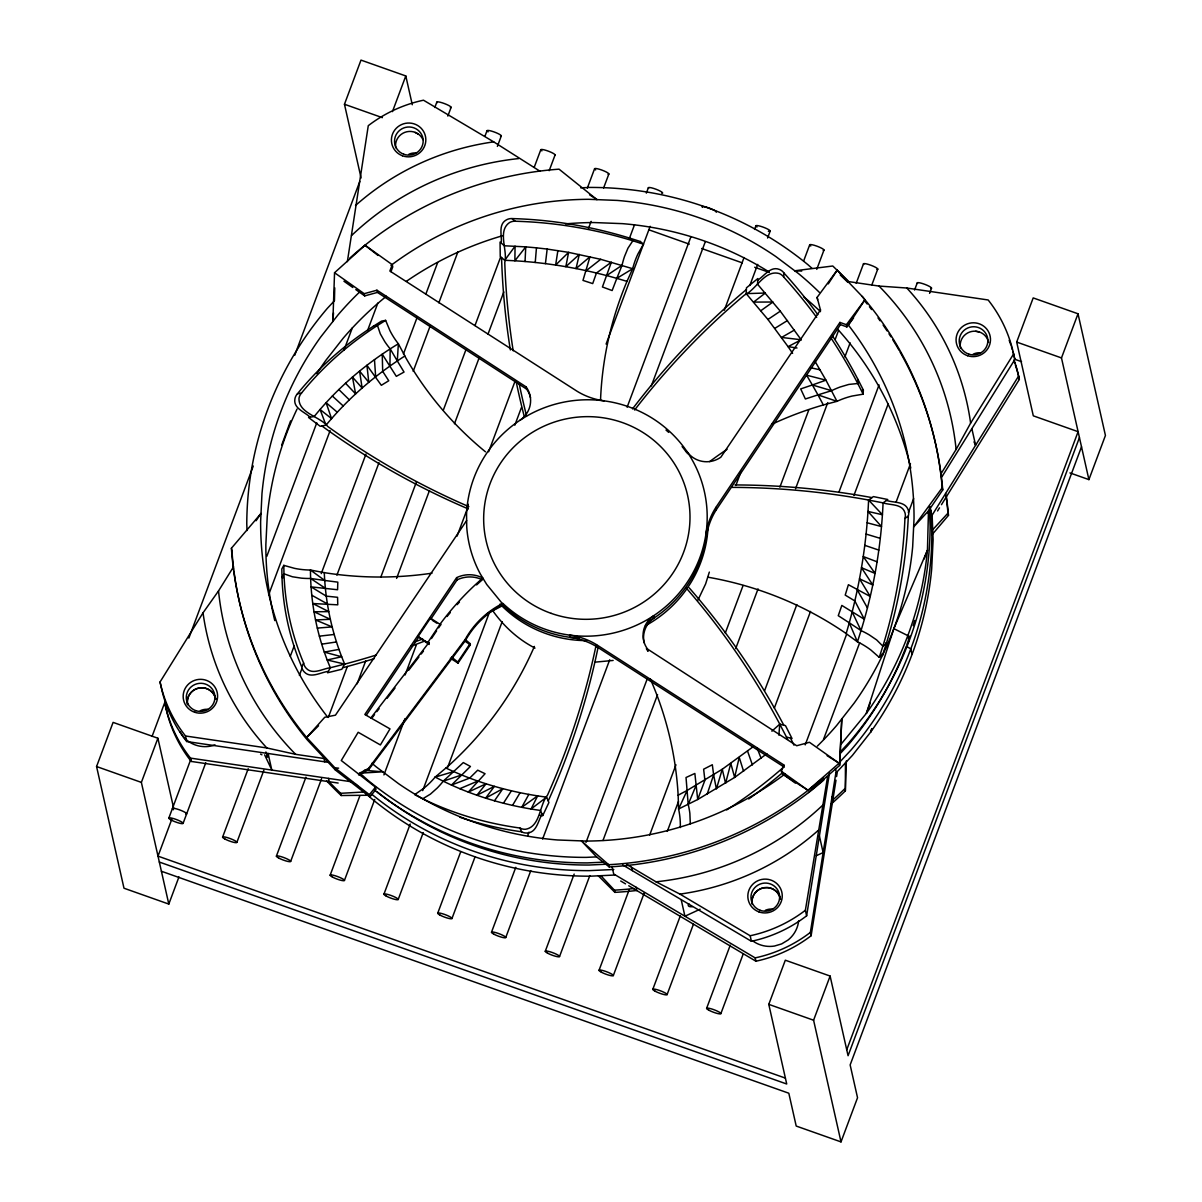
<?xml version="1.0" encoding="UTF-8"?>
<svg xmlns="http://www.w3.org/2000/svg" width="1202" height="1202" viewBox="0 0 1202 1202"><rect width="100%" height="100%" fill="white"/><g stroke="black" fill="none" stroke-linecap="round" stroke-linejoin="round"><path stroke-width="1.5" d="M501.249 243.105C502.075 235.667 497.944 224.428 506.327 219.921A10.082 9.886 -12.7 0 1 512.037 218.584A685.531 524.478 77.2 0 1 629.683 238.116L640.335 241.497L643.476 244.171L637.962 253.892A80.549 78.956 -12.7 0 0 632.688 268.707L626.978 281.388A349.406 342.51 -12.7 0 0 600.534 400.176M389.914 366.069L390.199 348.88A90.676 88.858 -12.4 0 1 384.76 341.593L380.298 333.81L377.473 325.472L385.632 320.363L389.914 330.595A80.549 78.956 -12.7 0 0 398.358 343.772L404.879 355.987C375.294 374.889 348.37 398.072 326.012 425.177L320.168 426.259L308.583 417.515L314.248 416.463C337.672 387.48 366.535 363.094 398.358 343.772L397.306 360.961L404.037 372.064L396.314 376.346L382.236 354.169L382.687 371.343L388.742 380.764L381.334 385.301L366.926 365.273L368.789 382.311L359.578 371.087L362.118 388.021L352.456 377.067L355.627 393.865L345.53 383.228M839.597 765.449L841.791 718.901L839.597 765.449L808.555 792.524M334.742 287.849L334.441 300.755L327.485 308.193A341.383 334.637 -12.7 0 0 246.771 523.847L247.041 530.533M830.988 804.213A351.315 344.388 -12.7 0 0 845.337 790.886L845.442 762.849M680.317 827.562L680.347 824.542A80.549 78.956 -12.7 0 0 678.589 809.006L678.138 795.198A349.406 342.51 -12.7 0 0 650.312 678.935M390.966 271.667L392.753 266.889L392.258 264.68L365.017 245.238L334.547 272.734L332.864 321.49L333.51 312.851M845.337 790.886L846.373 760.881M525.049 261.51L525.755 246.876L504.389 245.779L500.062 242.098L500.242 256.492L504.72 260.308C546.174 261.811 587.357 269.158 626.978 281.388M746.187 293.634L746.457 287.804L757.816 278.579L757.545 284.228L780.308 311.183L801.178 339.745L788.076 346.657L767.928 319.462L746.187 293.634L765.343 293.033L753.609 302.093L772.931 302.018L760.866 310.687M816.669 317.418A685.531 585.043 -45.8 0 0 783.734 277.061L783.914 272.974A10.082 9.886 -12.7 0 0 779.332 269.428C770.452 265.837 764.202 276.129 757.741 280.141M832.235 335.508A685.531 585.043 -45.8 0 1 857.943 379.411L857.762 383.513L863.156 394.166L852.023 396.059A80.549 78.956 -12.7 0 0 836.983 401.333L823.355 404.954A349.406 342.51 -12.7 0 0 772.045 424.186M863.156 394.166L863.352 390.064L857.943 379.411M731.627 487.381A752.121 737.277 -12.7 0 1 866.462 499.656L883.079 502.872L887.752 499.506L873.403 496.591L868.595 500.062C866.642 545.287 859.145 590.257 846.133 633.619L857.417 641.793A80.549 78.956 -12.7 0 1 870.879 650.012L879.263 657.374L882.644 654.94L886.25 643.731A685.531 584.728 21 0 0 908.321 516.019A10.082 9.886 -12.7 0 0 908.306 510.264C905.602 501.084 893.567 502.917 886.46 500.423M690.309 823.806L689.858 813.303A90.676 88.903 -13.2 0 0 688.205 804.378L686.026 777.514L694.861 773.457L697.701 799.495L678.589 809.006L687.153 790.435L722.267 769.235L753.038 746.833M778.881 735.173L779.767 724.145L785.492 725.662L792.028 738.509L786.469 737.036L778.776 722.267A752.121 737.277 -12.7 0 0 686.372 588.169M535.236 262.457L536.453 247.837L525.755 246.876L514.877 260.789L515.057 246.2L504.72 260.308M877.084 561.8L863.261 556.556L875.086 573.429L861.488 567.72L872.802 584.998L859.505 578.838L870.263 596.492L848.402 584.713L845.216 595.095L854.832 600.925L864.358 619.3L841.836 605.432L838.26 615.694L849.258 622.786L857.417 641.793C872.412 596.973 881.006 550.065 883.079 502.872C890.186 505.351 902.221 503.518 904.941 512.698A10.082 9.886 -12.7 0 1 904.941 518.453A685.531 584.728 21 0 1 882.869 646.165L879.263 657.374M545.438 263.629L547.165 249.069L536.453 247.837M347.363 261.66L368.278 125.669A136.187 133.497 -12.7 0 1 423.48 100.202L493.706 141.866L540.029 171.255M557.878 250.587L555.64 265.041L568.591 252.36L600.699 259.316L632.688 268.707L616.821 278.368L612.134 290.553L602.427 286.977L611.382 262.186L596.447 273.004L592.706 283.597L582.97 280.412L590.002 256.732L576.043 268.557L579.304 254.403L565.841 266.679L568.591 252.36L547.165 249.069M622.741 864.959L751.415 941.286A136.187 133.497 -12.7 0 0 806.617 915.819L805.37 910.29L827.562 776.973L828.313 780.293M806.617 915.819L829.47 773.036M628.751 885.784L755.908 961.209A136.187 133.497 -12.7 0 0 811.11 935.742L810.358 932.421L836.111 771.489L835.45 768.529M811.11 935.742L835.991 780.218M836.577 776.582L837.148 772.946M709.345 572.077L705.619 583.932L697.851 600.279M290.614 420.865L281.644 445.206M817.615 299.614L817.105 297.405L837.133 270.225L862.18 296.413A351.315 344.388 -12.7 0 1 942.233 487.727L942.729 489.935L928.47 510.925L927.448 550.155L893.852 628.646L866.372 713.357L841.205 744.053M707.107 794.357L713.627 774.854L712.32 764.742L703.636 769.205L704.898 780.248L697.701 799.495L734.647 777.439L766.846 753.744M178.963 876.904L168.806 904.084L123.986 888.218L96.566 766.53L113.093 722.387L157.898 738.238L173.704 808.39M361.081 178.001L344.463 104.258L360.991 60.1L405.795 75.951L412.286 104.739M152.053 736.42L165.2 701.307M188.864 638.082L253.276 466M294.685 355.356L359.759 181.517M168.806 904.084L141.37 782.397L157.898 738.238M392.453 111.621L405.795 75.951M168.791 818.201L190.772 759.454M266.799 556.361L316.787 422.803M344.042 350.007L352.306 327.906M434.808 107.489L436.777 102.23M171.976 818.787L158.003 856.14L785.402 1078.104M183.125 823.28L205.767 762.774M268.632 594.825L330.099 430.647M367.587 330.475L377.834 303.114M447.835 116.083L451.126 107.294M392.258 264.68L389.869 271.036L577.2 391.326A68.98 67.628 -12.7 0 0 604.08 400.837M222.565 837.223L248.213 768.694M290.313 656.217L294.265 645.684M321.235 573.624L365.964 454.131M403.451 353.974L417.259 317.058M425.808 294.22L437.648 262.592M485.007 136.066L486.99 130.793M236.899 842.302L263.869 770.242M299.388 675.359L302.018 668.327M336.891 575.187L378.976 462.725M413.188 371.343L430.286 325.652M438.835 302.814L457.917 251.849M497.388 146.404L501.324 135.856M276.34 856.245L305.939 777.168M328.311 717.429L347.378 666.464M380.929 576.84L416.448 481.942M443.418 409.897L465.775 350.143M474.985 325.547L500.633 257.018M534.184 167.394L540.765 149.814M290.689 861.323L321.595 778.731M357.114 683.833L365.663 660.995M396.585 578.402L429.475 490.536M454.461 423.75L479.463 356.979M488.012 334.126L503.803 291.951M549.179 170.699L555.099 154.893M330.114 875.281L359.714 796.205M405.104 674.938L416.283 645.068M457.076 536.122L467.593 507.995M488.643 451.772L514.952 381.47M587.312 188.173L594.539 168.836M344.463 880.345L374.724 799.51M383.919 774.914L404.969 718.676M514.817 425.207L521.398 407.628M588.484 228.395L591.129 221.363M603.614 187.978L608.888 173.914M383.889 894.303L410.213 824.016M422.698 790.615L489.139 613.14M629.247 238.822L634.506 224.774M646.345 193.131L648.314 187.873M398.238 899.381L423.239 832.595M447.565 767.582L502.166 621.719M606.093 344.072L650.162 226.322M437.678 913.325L460.697 851.827M627.113 407.223L690.91 236.764M452.012 918.403L475.03 856.891M651.319 385.932L705.258 241.842M491.453 932.346L515.793 867.333M527.633 835.706L528.94 832.19M724.295 310.266L744.038 257.544M754.555 229.432L755.878 225.916M505.787 937.425L530.788 870.654M542.628 839.011L609.715 659.778M749.823 285.475L757.711 264.38M767.582 238.026L770.212 230.994M545.227 951.383L574.165 874.064M586.005 842.422L647.187 678.995M803.732 260.759L809.652 244.938M559.576 956.446L589.821 875.612M602.983 840.468L657.569 694.621M735.849 485.503L741.108 471.439M816.759 269.353L823.986 250.016M599.002 970.405L629.262 889.57M649.651 835.089L675.96 764.803M725.302 633.003L743.061 585.554M779.888 487.141L808.841 409.822M835.15 339.535L838.44 330.745M856.2 283.296L863.427 263.974M613.351 975.483L644.257 892.891M667.29 831.378L678.469 801.509M735.684 648.614L758.056 588.875M795.544 488.703L827.772 402.595M844.886 356.904L850.145 342.855M871.856 284.859L877.776 269.038M652.776 989.426L680.407 915.623M764.607 690.684L796.836 604.576M838.936 492.114L879.053 384.925M914.572 290.028L917.201 282.996M667.125 994.505L693.434 924.218M774.343 708.068L810.524 611.412M853.931 495.434L888.128 404.052M929.567 293.348L931.55 288.074M795.333 783.088L781.901 773.487L781.39 771.278L783.779 764.923L596.462 644.633A68.98 67.628 -12.7 0 0 569.568 635.122L570.064 637.33A68.98 67.628 -12.7 0 1 596.958 646.841L784.275 767.131L783.779 764.923M706.566 1008.463L730.245 945.193M805.22 744.864L846.659 634.145M896.001 502.361L910.47 463.687M720.899 1013.526L743.272 953.787M823.52 739.395L859.685 642.739M908.366 512.698L913.625 498.635M870.308 702.824L866.372 713.357A341.383 334.637 -12.7 0 0 927.448 550.155L924.173 558.93M159.325 862.044L786.724 1084.009L768.784 1004.361L785.312 960.203L830.116 976.054L848.071 1055.717L1079.441 437.573M846.734 1049.812L1078.104 431.683L1033.299 415.832L1016.682 342.074L1033.194 297.916L1078.014 313.782L1105.434 435.47L1088.907 479.613L1069.945 472.912M161.399 871.255L788.812 1093.219L796.205 1126.049L841.009 1141.9L813.589 1020.213L830.116 976.054M1088.907 479.613L1061.486 357.926L1078.014 313.782M1081.515 446.798L850.145 1064.927L857.537 1097.742L841.009 1141.9M616.821 278.368L622.035 265.311A90.676 88.873 -12.2 0 1 624.499 256.537L627.94 248.213L632.838 240.776L643.476 244.171M688.205 804.378L696.078 785.447M548.232 800.908L549.119 798.969A752.121 737.277 -12.7 0 0 598.13 647.142M542.718 815.617L548.923 802.5L546.594 797.151C511.812 792.644 477.615 783.058 445.897 768.018L435.184 777.078C467.909 794.387 503.818 805.385 540.464 810.433L542.718 815.617L539.608 815.196M542.102 814.19C538.06 820.575 536.828 832.475 527.287 833.001A10.082 9.886 -12.7 0 1 521.578 831.784A685.531 448.03 -55.6 0 1 459.735 817.18M432.029 573.174A349.406 342.51 -12.7 0 1 324.27 572.648L310.462 570.033A80.549 78.956 -12.7 0 1 294.64 568.381L283.807 565.361L281.824 568.982L281.989 577.426A685.531 414.585 -12.5 0 0 301.657 666.719A10.082 9.886 -12.7 0 0 304.211 671.873C310.687 678.95 320.784 672.188 328.326 671.392M301.672 666.719L303.64 663.083A685.531 414.585 -12.5 0 1 283.972 573.805L283.807 565.361M324.285 572.558C325.517 603.96 332.428 635.137 344.658 664.09L341.834 669.259L327.575 672.759L330.31 667.756L346.747 663.564A752.121 737.277 -12.7 0 0 376.121 655.075M528.82 794.402L521.728 807.323L537.655 795.874L531.044 809.006L546.594 797.151M1013.602 353.974L1014.849 359.503L941.872 476.893L941.121 473.573L956.116 449.458L970.615 423.134L1013.602 353.974A136.187 133.497 -12.7 0 0 988.149 299.974L906.804 288.014L878.993 286.061L847.109 281.373M512.533 805.4L520.075 792.704M328.401 762.353L186.746 741.529A136.187 133.497 -12.7 0 1 161.293 687.514L160.046 681.985L203.033 612.825L218.524 590.933L233.519 566.818M1014.608 361.607A136.187 133.497 -12.7 0 1 1018.59 376.106L931.926 515.493L929.882 506.418M937.56 510.97L939.513 507.815M941.466 504.675L1019.341 379.426L1018.59 376.106M503.443 803.221L511.421 790.796M639.719 242.443L640.335 241.497M828.268 283.882L837.133 270.225M848.131 325.246L864.914 299.824L862.18 296.413M428.363 643.145L428.122 642.033L440.458 623.628A285.73 280.096 -12.7 0 1 482.813 578.042A28.698 28.127 -12.7 0 0 456.64 577.636L364.837 714.499L390.004 728.878L380.388 744.955L358.181 732.273L341.278 760.52L375.49 787.145L376.001 789.368L369.9 796.881L335.448 770.076L307.126 739.711A345.034 338.228 -12.7 0 1 233.939 571.025M429.039 644.512L418.101 636.549L430.451 618.144L440.713 624.74L438.655 627.805M366.37 715.16L418.356 637.661M456.64 577.636L457.136 579.845L430.707 619.255L430.451 618.144M431.458 638.547L436.596 630.87M470.117 643.626L470.358 644.723L458.022 663.128L457.767 662.032L470.117 643.626L465.159 639.494A87.746 86.018 -12.7 0 1 502.842 603.374A120.485 118.096 -12.7 0 0 690.804 576.644A120.485 118.096 -12.7 0 0 620.487 404.203A120.485 118.096 -12.7 0 0 466.556 514.366L466.722 526.731A120.485 118.096 -12.7 0 0 480.304 573.925L486.75 584.503L503.097 604.486A87.746 86.018 -12.7 0 0 465.399 640.591L368.834 769.46L358.632 774.944M840.438 324.63L716.362 509.648A68.98 67.628 -12.7 0 0 706.445 536.137L705.95 533.928A68.98 67.628 -12.7 0 1 715.866 507.439L839.943 322.421L846.403 324.705L846.899 326.914L840.438 324.63L839.943 322.421M466.631 520.556L335.448 715.175L324.75 717.278L306.63 737.487L334.952 767.868L369.405 794.672L369.9 796.881M256.071 520.736L261.014 513.434L231.415 548.232L231.926 550.456A345.034 338.228 -12.7 0 0 233.714 569.327M820.53 309.876L720.839 457.196A24.01 23.529 -12.7 0 1 686.898 451.456L687.394 453.665M494.473 800.802L502.872 788.677L485.608 798.143L494.413 786.363L476.878 795.243L486.059 783.824L468.284 792.088L485.067 773.712L477.705 770.182L469.666 778.115L451.456 785.056L470.448 766.47L463.296 762.594L443.253 781.18A90.676 88.873 -13.2 0 1 437.182 788.076L430.391 794.146L422.728 798.774L414.66 794.657L423.9 788.212A80.549 78.956 -12.7 0 0 435.169 777.078M942.233 487.727L913.64 526.957L928.47 510.925M358.391 773.833L368.593 768.363L465.159 639.494M846.403 324.705L864.914 299.824M846.899 326.914L853.54 318.004M629.037 238.958L629.683 238.101L632.838 240.776A685.531 524.478 77.2 0 0 515.177 221.243A10.082 9.886 -12.7 0 0 509.468 222.595C497.177 231.235 507.92 250.347 504.765 262.442A752.121 737.277 -12.7 0 0 513.194 350.804M370.877 717.955L428.919 642.559L428.122 642.033M372.259 717.579L374.543 714.619M376.812 711.659L379.096 708.714M387.059 698.362L395.022 688.01M408.68 670.265L418.927 656.968M421.211 654.008L423.48 651.048M369.405 794.672L375.49 787.145M931.896 534.875L948.468 515.373A351.315 344.388 -12.7 0 0 946.29 496.201M932.707 529.736L947.957 513.164A351.315 344.388 -12.7 0 0 946.034 495.72M840.048 752.167L849.393 742.145A341.383 334.637 -12.7 0 0 930.123 526.491L929.371 507.755M840.589 753.188L847.395 745.901A336.785 330.144 -12.7 0 0 906.248 646.255L910.8 648.885L912.048 654.414M839.387 762.489L851.151 749.883A341.383 334.637 -12.7 0 0 931.866 534.229L930.904 510.264M835.811 773.171L852.398 755.412L870.609 732.153A341.383 334.637 -12.7 0 0 931.685 568.967L933.113 539.773L932.151 515.808M318.56 725.753L306.63 737.487A345.034 338.228 -12.7 0 1 231.415 548.232M783.584 774.689L808.044 790.3L839.101 763.225L809.442 742.28L796.716 745.751L647.562 649.095A24.01 23.529 -12.7 0 1 653.708 615.709L654.204 617.918A24.01 23.529 -12.7 0 0 644.137 642.769M771.879 731.192L779.767 724.145M746.367 289.532L744.714 290.914A752.121 737.277 -12.7 0 0 632.537 408.875M586.245 270.675L600.699 259.316M904.941 518.453L908.321 516.019M606.634 275.574L622.035 265.311M767.928 319.462L780.308 311.183M310.146 417.229C304.842 411.985 293.243 408.425 294.881 399.019A10.082 9.886 -12.7 0 1 297.42 393.82A685.531 448.616 30.6 0 1 373.371 326.238L381.53 321.129L385.632 320.363M774.824 328.371L787.475 320.528M927.809 512.908L930.934 511.06M794.447 330.054L781.54 337.446L801.178 339.745M678.138 795.198L687.153 790.435M700.09 909.238L684.93 916.224L681.188 899.637M816.398 855.674L823.13 852.579L819.403 835.976M459.81 788.692L477.81 781.075M814.881 361.096L825.954 380.178L806.572 375.174L812.357 384.971L825.954 380.178L836.983 401.333L817.961 394.887L805.37 398.974L800.697 388.922L812.357 384.971L831.574 390.68A90.676 88.903 -12.3 0 1 840.078 387.029L848.837 384.43L857.762 383.513A685.531 585.043 -45.8 0 0 831.123 338.198M443.253 781.18L461.628 774.959M812.357 384.971L817.961 394.887L831.574 390.68M435.184 777.078L453.71 771.594M334.547 272.734L364.206 293.679L376.932 290.208L526.085 386.864L526.581 389.087A24.01 23.529 -12.7 0 1 530.503 397.607M355.807 289.607L364.702 295.887L377.428 292.417L526.581 389.087M342.675 667.726L344.764 667.185A752.121 737.277 -12.7 0 0 374.138 658.696M373.356 326.238L377.473 325.472A685.531 448.616 30.6 0 0 301.522 393.054A10.082 9.886 -12.7 0 0 298.998 398.253C298.246 413.293 320.168 416.478 327.74 426.455A752.121 737.277 -12.7 0 0 468.855 506.643M297.42 393.82L301.522 393.054M338.964 649.396L324.3 652.1C315.194 625.761 310.552 597.905 310.462 570.033L324.72 580.461L337.807 582.144L337.582 589.746L311.063 586.876L326.268 596.132L337.567 597.304L337.762 604.831L312.745 603.524L328.747 611.623L314.007 611.773L330.34 619.3L315.525 619.962L332.143 626.903L317.313 628.09M321.715 644.167L336.47 641.958M613.125 660.454L595.26 662.122M319.371 636.158L334.201 634.461M862.225 390.184L863.352 390.064M361.742 773.066L382.822 771.819L364.416 770.302M328.416 781.075A345.034 338.228 -12.7 0 0 340.692 793.305L364.221 791.983L361.607 789.639M580.746 187.843L589.265 187.437A341.383 334.637 -12.7 0 1 808.15 264.876L811.906 268.256M823.911 779.948A351.315 344.388 -12.7 0 1 609.174 866.912L596.598 856.891L586.381 857.372A341.383 334.637 -12.7 0 1 367.496 779.933L359.984 773.171M603.164 862.165L587.628 862.901A341.383 334.637 -12.7 0 1 374.468 790.075M607.942 864.148L589.145 865.034A336.785 330.144 -12.7 0 1 377.428 792.058M613.786 869.497L589.371 870.639A341.383 334.637 -12.7 0 1 371.914 794.372M615.033 875.026L590.618 876.183A341.383 334.637 -12.7 0 1 371.734 798.744L365.468 793.11M326.553 780.759A345.034 338.228 -12.7 0 0 341.188 795.514L369.315 795.243M801.734 271.066L794.777 270.781L832.776 266.003L847.966 280.757M338.633 768.168L334.952 767.868L335.448 770.076M282.981 577.846L281.989 577.426L283.972 573.805L292.386 576.765L301.386 578.147A90.676 88.858 -12.9 0 0 310.627 578.478L324.72 580.461M160.046 681.985A136.187 133.497 -12.7 0 0 185.499 735.985L266.844 747.96L295.647 754.33L323.954 758.492L324.705 761.813M338.138 783.043L191.238 761.437A136.187 133.497 -12.7 0 1 165.786 707.422L165.035 704.117A136.187 133.497 -12.7 0 0 190.487 758.116L352.486 781.931M797.001 347.994L788.076 346.657L792.614 353.343M871.976 497.628L869.842 497.222A752.121 737.277 -12.7 0 0 735.008 484.947M975.633 331.301L979.284 332.022M811.23 367.872L820.095 369.825M344.658 664.09L327.169 659.973L324.3 652.1L341.699 656.773L327.169 659.973L330.31 667.756C322.752 668.567 312.67 675.314 306.194 668.237A10.082 9.886 -12.7 0 1 303.64 663.083M867.153 522.78L881.502 526.581L867.979 511.436L882.433 514.741L868.595 500.062M866.086 534.079L880.3 538.361M864.779 545.332L878.827 550.11M344.463 104.258L382.371 117.661M1016.682 342.074L1061.486 357.926M648.644 229.732L689.287 244.126M701.652 248.498L742.31 262.877M754.676 267.25L768.814 272.253M1014.473 359.173L1021.55 361.667M96.566 766.53L141.37 782.397M768.784 1004.361L813.589 1020.213M893.852 628.646L907.811 635.618L909.058 641.147M626.738 864.448L656.007 881.817L679.941 894.108L750.168 935.757L751.415 941.286M415.051 132.415L418.341 134.143M260.564 754.105L261.901 754.811M534.995 648.073C517.987 639.374 503.578 626.077 492.61 610.511M311.769 595.23L327.395 603.915M755.908 961.209L755.157 957.889L613.696 873.974L612.013 866.447M620.713 881.006L625.536 883.861M827.111 755.682L839.101 763.225M432.224 620.232L436.807 623.177M465.79 641.793L470.358 644.723M418.101 636.549L429.174 643.656L428.919 642.559M457.767 662.032L451.621 657.133M450.389 658.23L458.022 663.128M589.521 194.754L597.003 199.637L559.05 169.166A345.034 338.228 -12.7 0 0 349.692 258.22M849.258 622.786L861.023 630.584A90.676 88.918 -12.8 0 1 869.166 634.821L876.634 639.9L882.869 646.165L886.25 643.731L885.558 642.935M310.627 578.478L325.381 588.319M343.937 281.223L352.847 287.518M781.39 771.278L808.044 790.3M321.911 425.944L323.623 427.221A752.121 737.277 -12.7 0 0 468.194 508.882M365.017 245.238L378.044 255.47M512.037 218.584L515.177 221.258M337.296 412.241L326.103 402.685L331.557 418.642L320.063 409.491L326.012 425.177M609.174 866.912L608.678 864.704L581.377 840.889L596.598 856.891M355.101 783.779L357.7 786.123M332.353 396.029L343.216 405.975M840.198 274.912L847.891 282.35M338.844 389.553L349.331 399.845M881.862 654.158L882.644 654.94M598.19 875.672L614.913 892.365A351.315 344.388 -12.7 0 0 636.309 890.532M600.835 875.702L614.417 890.156L614.913 892.365M180.135 731.898L183.53 736.991A28.803 28.247 -12.7 0 0 215.053 744.909M390.199 348.88L397.306 360.961M857.281 589.912L867.438 607.942M817.961 394.887L823.355 404.954M783.779 725.212L782.803 723.319A752.121 737.277 -12.7 0 0 689.182 587.838M790.495 738.103L793.966 745.165M786.469 737.036L787.626 739.395M852.158 611.878L861.023 630.584M973.996 441.87L975.603 445.251L971.862 428.663M264.65 754.871L271.832 770.076L268.091 753.489M422.728 798.774A685.531 448.03 -55.6 0 0 519.94 828.028L521.578 831.769M757.11 748.095L761.121 758.312M747.554 751.13L752.422 764.923M743.587 771.293L739.23 757.365L734.647 777.439L730.801 763.405L725.572 783.313L722.267 769.235L716.392 788.963L713.627 774.854M817.105 297.405L820.545 310.311M945.613 493.481L946.365 496.802M947.957 513.164L948.468 515.373M832.039 796.896L832.791 800.201M715.866 507.439L716.362 509.648M647.562 649.095L648.058 651.304A24.01 23.529 -12.7 0 1 646.375 648.644M596.462 644.633L596.958 646.841M631.561 867.318L632.312 870.639M636.053 887.226L636.805 890.547M376.932 290.208L377.428 292.417M440.458 623.628L440.713 624.74M364.206 293.679L364.702 295.887M368.593 768.363L368.834 769.46M340.692 793.305L341.188 795.514M328.446 778.4L329.198 781.721M185.499 735.985L186.746 741.529M190.487 758.116L191.238 761.437M374.483 359.638L375.655 376.752M501.565 257.634L501.625 259.752A752.121 737.277 -12.7 0 0 510.354 349.947M488.117 131.859A7.648 1.277 20.5 0 1 493.827 131.844A7.648 1.277 20.5 0 1 500.528 136.262M917.532 283.462A7.648 1.277 20.5 0 1 924.984 284.408A7.648 1.277 20.5 0 1 930.754 288.465M863.757 264.44A7.648 1.277 20.5 0 1 871.21 265.372A7.648 1.277 20.5 0 1 876.979 269.443M437.107 102.696A7.648 1.277 20.5 0 1 444.56 103.627A7.648 1.277 20.5 0 1 450.329 107.699M173.479 809.742A7.648 1.277 20.5 0 1 179.188 809.727A7.648 1.277 20.5 0 1 185.904 814.13M810.779 246.019A7.648 1.277 20.5 0 1 816.489 246.004A7.648 1.277 20.5 0 1 823.205 250.422M541.892 150.896A7.648 1.277 20.5 0 1 546.67 150.566A7.648 1.277 20.5 0 1 554.948 155.178M648.644 188.338A7.648 1.277 20.5 0 1 656.097 189.27A7.648 1.277 20.5 0 1 661.866 193.342M757.005 226.998A7.648 1.277 20.5 0 1 758.657 225.796A7.648 1.277 20.5 0 1 768.318 229.447A7.648 1.277 20.5 0 1 768.348 231.295M702.434 207.36A7.648 1.277 20.5 0 1 708.94 207.961A7.648 1.277 20.5 0 1 716.272 212.258M595.666 169.918A7.648 1.277 20.5 0 1 601.376 169.903A7.648 1.277 20.5 0 1 608.092 174.305M708.218 577.245A349.406 342.51 -12.7 0 1 846.178 633.544M534.394 646.421A349.406 342.51 -12.7 0 1 445.957 768.093M596.117 645.189A752.121 737.277 -12.7 0 1 547.481 795.198C539.292 804.814 540.524 826.645 525.65 829.245A10.082 9.886 -12.7 0 1 519.94 828.013M783.403 767.342A685.531 523.741 77.9 0 1 726.639 809.923M781.856 773.232A685.531 523.741 77.9 0 1 748.681 798.969M709.631 461.613A349.406 342.51 -12.7 0 1 727.09 449.323M634.611 410.002A752.121 737.277 -12.7 0 1 744.519 295.016C756.148 289.832 764.517 269.564 779.151 273.515A10.082 9.886 -12.7 0 1 783.719 277.061M783.914 272.959A685.531 585.043 -45.8 0 1 817.856 314.684M502.541 605.673A752.121 737.277 -12.7 0 1 487.456 613.366M425.418 640.771A752.121 737.277 -12.7 0 1 411.129 646.18M422.653 638.983A752.121 737.277 -12.7 0 1 414.705 641.973M526.581 415.967A752.121 737.277 -12.7 0 1 519.144 383.543M524.357 416.869A752.121 737.277 -12.7 0 1 516.004 380.869M485.473 451.817A349.406 342.51 -12.7 0 1 404.789 356.032M810.358 932.421A136.187 133.497 -12.7 0 1 755.157 957.889M823.1 804.814A281.388 275.844 -12.7 0 1 656.007 881.817M818.156 830.447A258.415 253.306 -12.7 0 1 679.941 894.108M805.37 910.29A136.187 133.497 -12.7 0 1 750.168 935.757M692.382 906.684A28.683 5.544 -25.2 0 1 688.836 903.694M798.639 920.942A28.803 28.247 -12.7 0 1 788.076 940.009L781.661 943.901L774.449 946.049A28.803 28.247 -12.7 0 1 753.038 941.121M765.358 910.305A14.349 14.063 -12.7 0 1 772.691 909.118M752.152 903.949A14.349 14.063 -12.7 0 1 764.111 887.782L767.853 887.662A14.349 14.063 -12.7 0 1 780.474 899.381M752.121 903.844A14.349 14.063 -12.7 0 1 764.081 887.662A14.349 14.063 -12.7 0 1 780.444 899.276M295.647 754.33A281.388 275.844 -12.7 0 1 218.524 590.933M266.844 747.96A258.415 253.306 -12.7 0 1 203.033 612.825M265.897 751.971A28.683 1.217 65.2 0 1 266.574 756.043M200.283 710.728A14.349 14.063 -12.7 0 1 207.57 709.315M187.572 704.612A14.349 14.063 -12.7 0 1 209.734 690.203L212.514 692.637A14.349 14.063 -12.7 0 1 215.729 699.173M187.542 704.507A14.349 14.063 -12.7 0 1 198.976 687.98A14.349 14.063 -12.7 0 1 215.699 699.053M1013.662 360.209A136.187 133.497 -12.7 0 1 1014.819 363.35M1015.359 364.927A136.187 133.497 -12.7 0 1 1019.341 379.426M878.993 286.061A281.388 275.844 -12.7 0 1 956.116 449.458M906.804 288.014A258.415 253.306 -12.7 0 1 970.615 423.134M1009.169 340.286A136.187 133.497 -12.7 0 1 1010.867 345.019M1011.393 346.597A136.187 133.497 -12.7 0 1 1012.384 349.797M1012.85 351.405A136.187 133.497 -12.7 0 1 1014.849 359.503M973.169 354.184A14.349 14.063 -12.7 0 1 980.456 352.772M960.443 347.964A14.349 14.063 -12.7 0 1 971.862 331.436A14.349 14.063 -12.7 0 1 988.6 342.51M351.54 235.562A281.388 275.844 -12.7 0 1 518.648 158.574M355.507 205.512A258.415 253.306 -12.7 0 1 493.706 141.866M408.92 154.217A14.349 14.063 -12.7 0 1 416.253 153.03M395.698 147.756A14.349 14.063 -12.7 0 1 422.969 139.672M708.098 526.025A120.485 118.096 -12.7 0 1 645.474 625.701M586.711 640.621A120.485 118.096 -12.7 0 1 500.062 604.05M707.107 530.863A120.485 118.096 -12.7 0 1 648.103 621.719M579.018 638.202A120.485 118.096 -12.7 0 1 503.337 605.583M467.548 509.513A120.485 118.096 -12.7 0 1 468.194 504.239M665.998 430.061A120.485 118.096 -12.7 0 1 668.688 432.389M682.12 446.543A120.485 118.096 -12.7 0 1 686.387 452.207M899.982 351.855A351.315 344.388 -12.7 0 1 942.729 489.935M864.959 301.311A351.315 344.388 -12.7 0 1 867.198 304.031M869.422 306.765A351.315 344.388 -12.7 0 1 871.6 309.53M878.001 317.929A351.315 344.388 -12.7 0 1 880.074 320.784M883.124 325.081A351.315 344.388 -12.7 0 1 887.091 330.896M889.014 333.84A351.315 344.388 -12.7 0 1 890.922 336.785M892.801 339.775A351.315 344.388 -12.7 0 1 899.111 350.323M526.085 386.864A24.01 23.529 -12.7 0 1 519.94 420.264M447.054 616.521A285.73 280.096 -12.7 0 1 450.329 612.509M457.121 604.651A285.73 280.096 -12.7 0 1 459.449 602.082M476.593 584.923A285.73 280.096 -12.7 0 1 483.054 579.139M823.415 777.739A351.315 344.388 -12.7 0 1 608.678 864.704M457.136 579.845A28.698 28.127 -12.7 0 1 481.281 579.274M847.936 324.495A327.019 320.573 -12.7 0 1 914.031 518.813L912.664 546.775A327.019 320.573 -12.7 0 1 854.156 703.11L836.712 725.392A327.019 320.573 -12.7 0 1 817.36 746.111M785.116 773.923A327.019 320.573 -12.7 0 1 585.945 841.069L557.473 839.973A327.019 320.573 -12.7 0 1 398.794 783.839L376.256 766.891A327.019 320.573 -12.7 0 1 371.944 763.27M327.861 717.369A327.019 320.573 -12.7 0 1 260.624 521.578L261.976 493.601A327.019 320.573 -12.7 0 1 320.498 337.281L337.942 314.999A327.019 320.573 -12.7 0 1 359.834 291.801M390.95 265.402A327.019 320.573 -12.7 0 1 588.71 199.307L617.182 200.418A327.019 320.573 -12.7 0 1 775.846 256.552L798.383 273.5A327.019 320.573 -12.7 0 1 819.313 292.311M274.777 620.593A327.019 320.573 -12.7 0 1 265.852 544.807L267.22 516.83A327.019 320.573 -12.7 0 1 297.044 409.071M316.802 373.672A327.019 320.573 -12.7 0 1 325.727 360.51L343.171 338.228A327.019 320.573 -12.7 0 1 386.368 296.263M406.306 281.373A327.019 320.573 -12.7 0 1 502.466 235.757M565.466 223.888A327.019 320.573 -12.7 0 1 593.938 222.55L622.411 223.647A327.019 320.573 -12.7 0 1 769.265 272.058M803.627 296.729A327.019 320.573 -12.7 0 1 820.5 311.649M837.539 329.078A327.019 320.573 -12.7 0 1 910.785 468.074M914.707 620.472A336.785 330.144 -12.7 0 1 913.189 625.671M909.884 636.023A336.785 330.144 -12.7 0 1 906.879 644.557M844.841 788.677A351.315 344.388 -12.7 0 1 831.829 800.832M634.025 888.518A351.315 344.388 -12.7 0 1 614.417 890.156M871.841 728.667L870.609 732.153L871.916 728.652M224.894 839.011A7.648 1.277 20.5 0 0 236.749 842.587A7.648 1.277 20.5 0 0 227.554 837.674A7.648 1.277 20.5 0 0 224.894 839.011M655.12 991.214A7.648 1.277 20.5 0 0 666.96 994.805A7.648 1.277 20.5 0 0 657.779 989.892A7.648 1.277 20.5 0 0 655.12 991.214M708.895 1010.236A7.648 1.277 20.5 0 0 720.749 1013.827A7.648 1.277 20.5 0 0 711.554 1008.914A7.648 1.277 20.5 0 0 708.895 1010.236M601.346 972.193A7.648 1.277 20.5 0 0 613.185 975.769A7.648 1.277 20.5 0 0 604.005 970.855A7.648 1.277 20.5 0 0 601.346 972.193M171.12 819.989A7.648 1.277 20.5 0 0 182.974 823.565A7.648 1.277 20.5 0 0 173.779 818.652A7.648 1.277 20.5 0 0 171.12 819.989M547.571 953.171A7.648 1.277 20.5 0 0 559.411 956.747A7.648 1.277 20.5 0 0 550.216 951.834A7.648 1.277 20.5 0 0 547.571 953.171M278.684 858.033A7.648 1.277 20.5 0 0 290.523 861.624A7.648 1.277 20.5 0 0 281.328 856.71A7.648 1.277 20.5 0 0 278.684 858.033M386.233 896.091A7.648 1.277 20.5 0 0 398.072 899.667A7.648 1.277 20.5 0 0 388.892 894.754A7.648 1.277 20.5 0 0 386.233 896.091M493.782 934.134A7.648 1.277 20.5 0 0 505.636 937.725A7.648 1.277 20.5 0 0 496.441 932.812A7.648 1.277 20.5 0 0 493.782 934.134M440.007 915.113A7.648 1.277 20.5 0 0 451.862 918.704A7.648 1.277 20.5 0 0 442.667 913.79A7.648 1.277 20.5 0 0 440.007 915.113M332.458 877.069A7.648 1.277 20.5 0 0 344.298 880.645A7.648 1.277 20.5 0 0 335.118 875.732A7.648 1.277 20.5 0 0 332.458 877.069M758.823 911.852A17.234 16.903 -12.7 0 0 782.051 893.281A17.234 16.903 -12.7 0 0 754.24 882.944A17.234 16.903 -12.7 0 0 758.823 911.852M760.115 910.305A14.349 14.063 -12.7 0 0 779.452 894.844A14.349 14.063 -12.7 0 0 756.298 886.25A14.349 14.063 -12.7 0 0 760.115 910.305M194.679 712.26A17.234 16.903 -12.7 0 0 217.307 692.983A17.234 16.903 -12.7 0 0 189.15 683.517A17.234 16.903 -12.7 0 0 194.679 712.26M195.881 710.683A14.349 14.063 -12.7 0 0 214.707 694.636A14.349 14.063 -12.7 0 0 191.283 686.763A14.349 14.063 -12.7 0 0 195.881 710.683M967.58 355.717A17.234 16.903 -12.7 0 0 990.193 336.44A17.234 16.903 -12.7 0 0 962.051 326.974A17.234 16.903 -12.7 0 0 967.58 355.717M968.782 354.139A14.349 14.063 -12.7 0 0 987.608 338.093A14.349 14.063 -12.7 0 0 964.184 330.219A14.349 14.063 -12.7 0 0 968.782 354.139M402.4 155.764A17.234 16.903 -12.7 0 0 425.628 137.193A17.234 16.903 -12.7 0 0 397.817 126.856A17.234 16.903 -12.7 0 0 402.4 155.764M403.692 154.217A14.349 14.063 -12.7 0 0 423.014 138.756A14.349 14.063 -12.7 0 0 399.875 130.162A14.349 14.063 -12.7 0 0 403.692 154.217M551.132 613.351A103.267 101.238 -12.7 0 0 688.506 499.957A103.267 101.238 -12.7 0 0 520.842 440.638A103.267 101.238 -12.7 0 0 551.132 613.351"/></g></svg>
